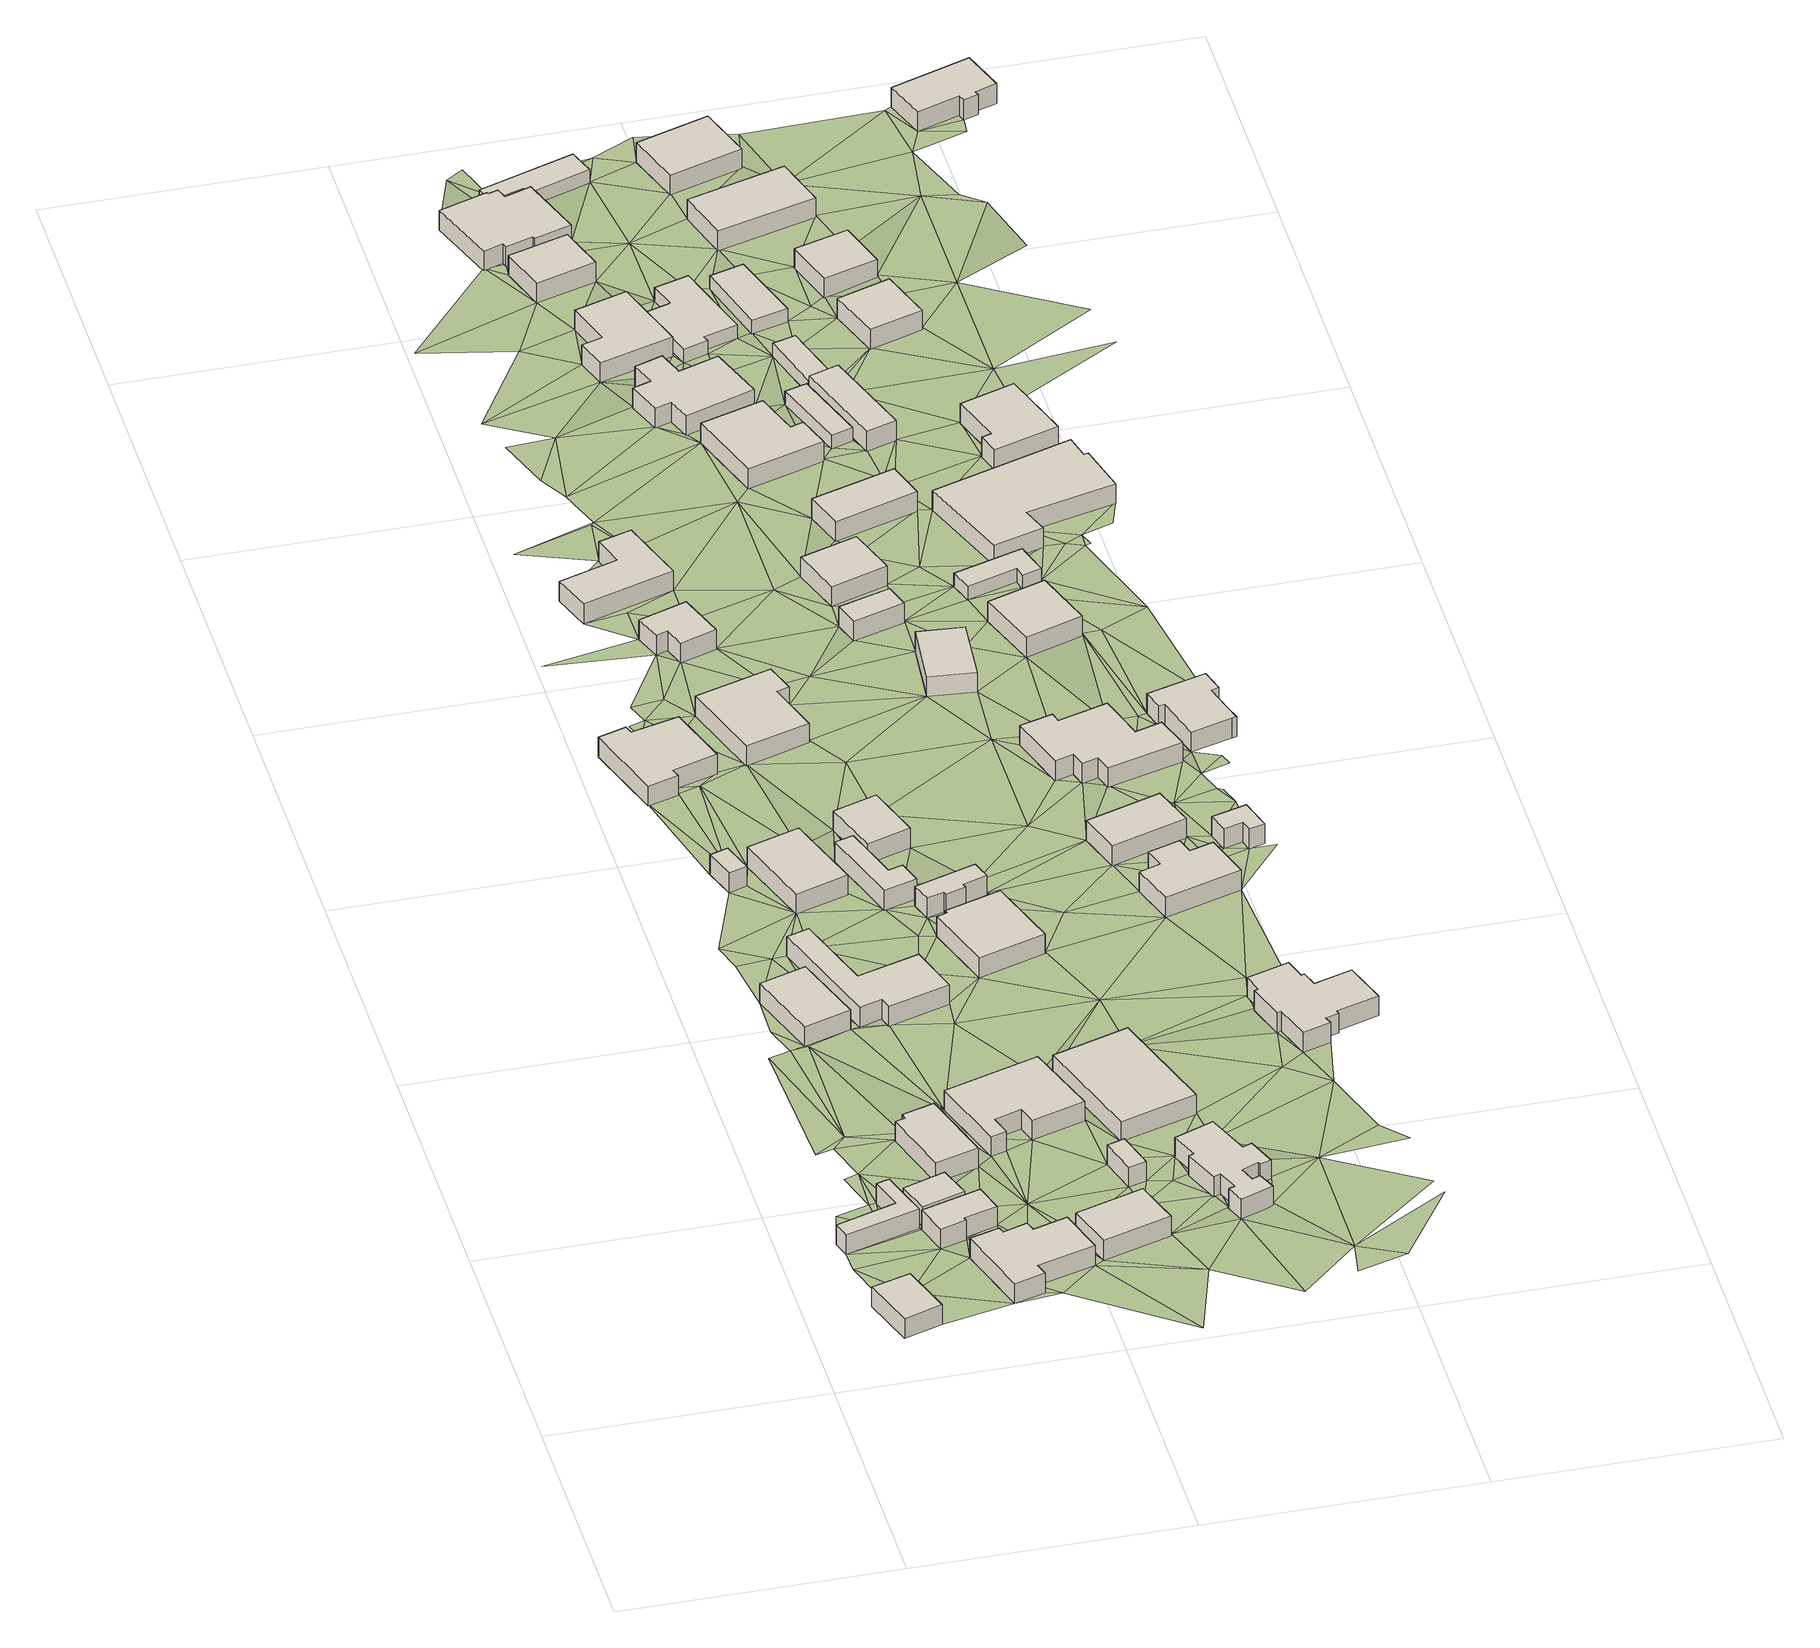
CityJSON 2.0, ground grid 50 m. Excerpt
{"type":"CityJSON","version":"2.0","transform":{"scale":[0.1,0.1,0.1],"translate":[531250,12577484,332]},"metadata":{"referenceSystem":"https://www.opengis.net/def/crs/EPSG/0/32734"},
"CityObjects":{
"building1":{"type":"Building","attributes":{"address":"38 Khorhamer Street Mamre 7347 Cape Town","building":"house","building:levels":"1","building_height":4.1,"plus_code":"4FRWFFJJ+R7R","ground_height":195.71,"roof_height":199.81},"geometry":[{"type":"Solid","lod":"1","boundaries":[[[[0,1,2,3]],[[1,4,5,2]],[[4,6,7,5]],[[6,0,3,7]],[[3,2,5,7]],[[6,4,1,0]]]]}]},
"building2":{"type":"Building","attributes":{"address":"Dias Street Mamre 7347 Cape Town","building":"yes","building:levels":"1","building_height":4.1,"plus_code":"4FRWFFJJ+W7W","ground_height":196,"roof_height":200.1},"geometry":[{"type":"Solid","lod":"1","boundaries":[[[[8,9,10,11]],[[9,12,13,10]],[[12,14,15,13]],[[14,16,17,15]],[[16,18,19,17]],[[18,8,11,19]],[[11,10,13,15,17,19]],[[18,16,14,12,9,8]]]]}]},
"building3":{"type":"Building","attributes":{"address":"Dias Street Mamre 7347 Cape Town","building":"yes","building:levels":"1","building_height":4.1,"plus_code":"4FRWFFJJ+W8R","ground_height":196,"roof_height":200.1},"geometry":[{"type":"Solid","lod":"1","boundaries":[[[[20,21,22,23]],[[21,24,25,22]],[[24,26,27,25]],[[26,20,23,27]],[[23,22,25,27]],[[26,24,21,20]]]]}]},
"building4":{"type":"Building","attributes":{"address":"Khorhamer Street Mamre 7347 Cape Town","building":"yes","building:levels":"1","building_height":4.1,"plus_code":"4FRWFFJJ+W8F","ground_height":196,"roof_height":200.1},"geometry":[{"type":"Solid","lod":"1","boundaries":[[[[28,29,30,31]],[[29,32,33,30]],[[32,34,35,33]],[[34,36,37,35]],[[36,38,39,37]],[[38,28,31,39]],[[31,30,33,35,37,39]],[[38,36,34,32,29,28]]]]}]},
"building5":{"type":"Building","attributes":{"address":"36 Khorhamer Street Mamre 7347 Cape Town","building":"house","building:levels":"1","building_height":4.1,"plus_code":"4FRWFFJJ+V9C","ground_height":196,"roof_height":200.1},"geometry":[{"type":"Solid","lod":"1","boundaries":[[[[40,41,42,43]],[[41,44,45,42]],[[44,46,47,45]],[[46,48,49,47]],[[48,50,51,49]],[[50,52,53,51]],[[52,54,55,53]],[[54,56,57,55]],[[56,58,59,57]],[[58,40,43,59]],[[43,42,45,47,49,51,53,55,57,59]],[[58,56,54,52,50,48,46,44,41,40]]]]}]},
"building6":{"type":"Building","attributes":{"address":"7 Dias Street Mamre 7347 Cape Town","building":"house","building:levels":"1","building_height":4.1,"plus_code":"4FRWFFJJ+X8W","ground_height":196,"roof_height":200.1},"geometry":[{"type":"Solid","lod":"1","boundaries":[[[[60,61,62,63]],[[61,64,65,62]],[[64,66,67,65]],[[66,68,69,67]],[[68,70,71,69]],[[70,60,63,71]],[[63,62,65,67,69,71]],[[70,68,66,64,61,60]]]]}]},
"building7":{"type":"Building","attributes":{"address":"8 Dias Street Mamre 7347 Cape Town","building":"house","building:levels":"1","building_height":4.1,"plus_code":"4FRWFFMJ+47W","ground_height":196.76,"roof_height":200.86},"geometry":[{"type":"Solid","lod":"1","boundaries":[[[[72,73,74,75]],[[73,76,77,74]],[[76,78,79,77]],[[78,72,75,79]],[[75,74,77,79]],[[78,76,73,72]]]]}]},
"building8":{"type":"Building","attributes":{"address":"Henning Huizen Street Mamre 7347 Cape Town","building":"garage","building:levels":"1","building_height":4.1,"plus_code":"4FRWFFMJ+77V","ground_height":196.55,"roof_height":200.65},"geometry":[{"type":"Solid","lod":"1","boundaries":[[[[80,81,82,83]],[[81,84,85,82]],[[84,86,87,85]],[[86,80,83,87]],[[83,82,85,87]],[[86,84,81,80]]]]}]},
"building9":{"type":"Building","attributes":{"address":"6 Dias Street Mamre 7347 Cape Town","building":"house","building:levels":"1","building_height":4.1,"plus_code":"4FRWFFMJ+596","ground_height":196.76,"roof_height":200.86},"geometry":[{"type":"Solid","lod":"1","boundaries":[[[[88,89,90,91]],[[89,92,93,90]],[[92,94,95,93]],[[94,96,97,95]],[[96,98,99,97]],[[98,100,101,99]],[[100,102,103,101]],[[102,88,91,103]],[[91,90,93,95,97,99,101,103]],[[102,100,98,96,94,92,89,88]]]]}]},
"building10":{"type":"Building","attributes":{"address":"23 Henning Huizen Street Mamre 7347 Cape Town","building":"house","building:levels":"1","building_height":4.1,"plus_code":"4FRWFFMJ+C76","ground_height":196,"roof_height":200.1},"geometry":[{"type":"Solid","lod":"1","boundaries":[[[[104,105,106,107]],[[105,108,109,106]],[[108,110,111,109]],[[110,112,113,111]],[[112,114,115,113]],[[114,116,117,115]],[[116,118,119,117]],[[118,104,107,119]],[[107,106,109,111,113,115,117,119]],[[118,116,114,112,110,108,105,104]]]]}]},
"building11":{"type":"Building","attributes":{"address":"34 Khorhamer Street Mamre 7347 Cape Town","building":"house","building:levels":"1","building_height":4.1,"plus_code":"4FRWFFJJ+VCW","ground_height":196.02,"roof_height":200.12},"geometry":[{"type":"Solid","lod":"1","boundaries":[[[[120,121,122,123]],[[121,124,125,122]],[[124,126,127,125]],[[126,120,123,127]],[[123,122,125,127]],[[126,124,121,120]]]]}]},
"building12":{"type":"Building","attributes":{"address":"5 Dias Street Mamre 7347 Cape Town","building":"house","building:levels":"1","building_height":4.1,"plus_code":"4FRWFFMJ+29H","ground_height":196.58,"roof_height":200.68},"geometry":[{"type":"Solid","lod":"1","boundaries":[[[[128,129,130,131]],[[129,132,133,130]],[[132,134,135,133]],[[134,136,137,135]],[[136,138,139,137]],[[138,140,141,139]],[[140,142,143,141]],[[142,128,131,143]],[[131,130,133,135,137,139,141,143]],[[142,140,138,136,134,132,129,128]]]]}]},
"building13":{"type":"Building","attributes":{"address":"20 Henning Huizen Street Mamre 7347 Cape Town","building":"house","building:levels":"1","building_height":4.1,"plus_code":"4FRWFFMJ+78M","ground_height":196.55,"roof_height":200.65},"geometry":[{"type":"Solid","lod":"1","boundaries":[[[[144,145,146,147]],[[145,148,149,146]],[[148,150,151,149]],[[150,144,147,151]],[[147,146,149,151]],[[150,148,145,144]]]]}]},
"building14":{"type":"Building","attributes":{"address":"Khorhamer Street Mamre 7347 Cape Town","building":"yes","building:levels":"1","building_height":4.1,"plus_code":"4FRWFFJJ+WFR","ground_height":196.72,"roof_height":200.82},"geometry":[{"type":"Solid","lod":"1","boundaries":[[[[152,153,154,155]],[[153,156,157,154]],[[156,158,159,157]],[[158,152,155,159]],[[155,154,157,159]],[[158,156,153,152]]]]}]},
"building15":{"type":"Building","attributes":{"address":"Henning Huizen Street Mamre 7347 Cape Town","building":"yes","building:levels":"1","building_height":4.1,"plus_code":"4FRWFFMJ+79C","ground_height":196.82,"roof_height":200.92},"geometry":[{"type":"Solid","lod":"1","boundaries":[[[[160,161,162,163]],[[161,164,165,162]],[[164,166,167,165]],[[166,168,169,167]],[[168,170,171,169]],[[170,160,163,171]],[[163,162,165,167,169,171]],[[170,168,166,164,161,160]]]]}]},
"building16":{"type":"Building","attributes":{"address":"26 Khorhamer Street Mamre 7347 Cape Town","building":"house","building:levels":"1","building_height":4.1,"plus_code":"4FRWFFMJ+C8P","ground_height":196,"roof_height":200.1},"geometry":[{"type":"Solid","lod":"1","boundaries":[[[[172,173,174,175]],[[173,176,177,174]],[[176,178,179,177]],[[178,180,181,179]],[[180,182,183,181]],[[182,172,175,183]],[[175,174,177,179,181,183]],[[182,180,178,176,173,172]]]]}]},
"building17":{"type":"Building","attributes":{"address":"Khorhamer Street Mamre 7347 Cape Town","building":"house","building:levels":"1","building_height":4.1,"plus_code":"4FRWFFMJ+H7X","ground_height":195.87,"roof_height":199.97},"geometry":[{"type":"Solid","lod":"1","boundaries":[[[[184,185,186,187]],[[185,188,189,186]],[[188,190,191,189]],[[190,192,193,191]],[[192,194,195,193]],[[194,184,187,195]],[[187,186,189,191,193,195]],[[194,192,190,188,185,184]]]]}]},
"building18":{"type":"Building","attributes":{"address":"22 Henning Huizen Street Mamre 7347 Cape Town","building":"house","building:levels":"1","building_height":4.1,"plus_code":"4FRWFFMJ+894","ground_height":196.82,"roof_height":200.92},"geometry":[{"type":"Solid","lod":"1","boundaries":[[[[196,197,198,199]],[[197,200,201,198]],[[200,202,203,201]],[[202,196,199,203]],[[199,198,201,203]],[[202,200,197,196]]]]}]},
"building19":{"type":"Building","attributes":{"address":"30 Khorhamer Street Mamre 7347 Cape Town","building":"house","building:levels":"1","building_height":4.1,"plus_code":"4FRWFFMJ+2FG","ground_height":196.72,"roof_height":200.82},"geometry":[{"type":"Solid","lod":"1","boundaries":[[[[204,205,206,207]],[[205,208,209,206]],[[208,210,211,209]],[[210,204,207,211]],[[207,206,209,211]],[[210,208,205,204]]]]}]},
"building20":{"type":"Building","attributes":{"address":"24 Khorhamer Street Mamre 7347 Cape Town","building":"house","building:levels":"1","building_height":4.1,"plus_code":"4FRWFFMJ+G8J","ground_height":195.87,"roof_height":199.97},"geometry":[{"type":"Solid","lod":"1","boundaries":[[[[212,213,214,215]],[[213,216,217,214]],[[216,218,219,217]],[[218,220,221,219]],[[220,222,223,221]],[[222,212,215,223]],[[215,214,217,219,221,223]],[[222,220,218,216,213,212]]]]}]},
"building21":{"type":"Building","attributes":{"address":"28 Khorhamer Street Mamre 7347 Cape Town","building":"house","building:levels":"1","building_height":4.1,"plus_code":"4FRWFFMJ+5CP","ground_height":196.98,"roof_height":201.08},"geometry":[{"type":"Solid","lod":"1","boundaries":[[[[224,225,226,227]],[[225,228,229,226]],[[228,230,231,229]],[[230,232,233,231]],[[232,234,235,233]],[[234,224,227,235]],[[227,226,229,231,233,235]],[[234,232,230,228,225,224]]]]}]},
"building22":{"type":"Building","attributes":{"address":"28 Khorhamer Street Mamre 7347 Cape Town","building":"yes","building:levels":"1","building_height":4.1,"plus_code":"4FRWFFMJ+6CJ","ground_height":197.01,"roof_height":201.11},"geometry":[{"type":"Solid","lod":"1","boundaries":[[[[236,237,238,239]],[[237,240,241,238]],[[240,242,243,241]],[[242,244,245,243]],[[244,246,247,245]],[[246,248,249,247]],[[248,250,251,249]],[[250,236,239,251]],[[239,238,241,243,245,247,249,251]],[[250,248,246,244,242,240,237,236]]]]}]},
"building23":{"type":"Building","attributes":{"address":"32 Khorhamer Street Mamre 7347 Cape Town","building":"house","building:levels":"1","building_height":4.1,"plus_code":"4FRWFFJJ+WGF","ground_height":196.43,"roof_height":200.53},"geometry":[{"type":"Solid","lod":"1","boundaries":[[[[252,253,254,255]],[[253,256,257,254]],[[256,258,259,257]],[[258,260,261,259]],[[260,262,263,261]],[[262,264,265,263]],[[264,266,267,265]],[[266,268,269,267]],[[268,270,271,269]],[[270,272,273,271]],[[272,274,275,273]],[[274,276,277,275]],[[276,278,279,277]],[[278,280,281,279]],[[280,282,283,281]],[[282,284,285,283]],[[284,286,287,285]],[[286,252,255,287]],[[255,254,257,259,261,263,265,267,269,271,273,275,277,279,281,283,285,287]],[[286,284,282,280,278,276,274,272,270,268,266,264,262,260,258,256,253,252]]]]}]},
"building24":{"type":"Building","attributes":{"building":"retail","building:levels":"1","building_height":4.1,"plus_code":"4FRWFFMJ+GC9","ground_height":196.1,"roof_height":200.2},"geometry":[{"type":"Solid","lod":"1","boundaries":[[[[288,289,290,291]],[[289,292,293,290]],[[292,294,295,293]],[[294,288,291,295]],[[291,290,293,295]],[[294,292,289,288]]]]}]},
"building25":{"type":"Building","attributes":{"address":"21 Khorhamer Street Mamre 7347 Cape Town","building":"house","building:levels":"1","building_height":4.1,"plus_code":"4FRWFFMJ+HC9","ground_height":196.1,"roof_height":200.2},"geometry":[{"type":"Solid","lod":"1","boundaries":[[[[296,297,298,299]],[[297,300,301,298]],[[300,302,303,301]],[[302,296,299,303]],[[299,298,301,303]],[[302,300,297,296]]]]}]},
"building26":{"type":"Building","attributes":{"address":"9 Khorhamer Street Mamre 7347 Cape Town","building":"house","building:levels":"1","building_height":4.1,"plus_code":"4FRWFFMJ+X83","ground_height":194.67,"roof_height":198.77},"geometry":[{"type":"Solid","lod":"1","boundaries":[[[[304,305,306,307]],[[305,308,309,306]],[[308,310,311,309]],[[310,312,313,311]],[[312,314,315,313]],[[314,316,317,315]],[[316,318,319,317]],[[318,320,321,319]],[[320,322,323,321]],[[322,324,325,323]],[[324,326,327,325]],[[326,304,307,327]],[[307,306,309,311,313,315,317,319,321,323,325,327]],[[326,324,322,320,318,316,314,312,310,308,305,304]]]]}]},
"building27":{"type":"Building","attributes":{"address":"11 Khorhamer Street Mamre 7347 Cape Town","building":"house","building:levels":"1","building_height":4.1,"plus_code":"4FRWFFMJ+W85","ground_height":195.12,"roof_height":199.22},"geometry":[{"type":"Solid","lod":"1","boundaries":[[[[328,329,330,331]],[[329,332,333,330]],[[332,334,335,333]],[[334,328,331,335]],[[331,330,333,335]],[[334,332,329,328]]]]}]},
"building28":{"type":"Building","attributes":{"address":"23 Khorhamer Street Mamre 7347 Cape Town","building":"house","building:levels":"1","building_height":4.1,"plus_code":"4FRWFFMJ+FF4","ground_height":196.57,"roof_height":200.67},"geometry":[{"type":"Solid","lod":"1","boundaries":[[[[336,337,338,339]],[[337,340,341,338]],[[340,342,343,341]],[[342,336,339,343]],[[339,338,341,343]],[[342,340,337,336]]]]}]},
"building29":{"type":"Building","attributes":{"address":"13 Khorhamer Street Mamre 7347 Cape Town","building":"house","building:levels":"1","building_height":4.1,"plus_code":"4FRWFFMJ+R9M","ground_height":195.51,"roof_height":199.61},"geometry":[{"type":"Solid","lod":"1","boundaries":[[[[344,345,346,347]],[[345,348,349,346]],[[348,350,351,349]],[[350,352,353,351]],[[352,354,355,353]],[[354,344,347,355]],[[347,346,349,351,353,355]],[[354,352,350,348,345,344]]]]}]},
"building30":{"type":"Building","attributes":{"address":"15 Khorhamer Street Mamre 7347 Cape Town","building":"house","building:levels":"1","building_height":4.1,"plus_code":"4FRWFFMJ+Q95","ground_height":195.76,"roof_height":199.86},"geometry":[{"type":"Solid","lod":"1","boundaries":[[[[356,357,358,359]],[[357,360,361,358]],[[360,362,363,361]],[[362,364,365,363]],[[364,366,367,365]],[[366,368,369,367]],[[368,370,371,369]],[[370,372,373,371]],[[372,374,375,373]],[[374,356,359,375]],[[359,358,361,363,365,367,369,371,373,375]],[[374,372,370,368,366,364,362,360,357,356]]]]}]},
"building31":{"type":"Building","attributes":{"address":"25 Khorhamer Street Mamre 7347 Cape Town","building":"house","building:levels":"1","building_height":4.1,"plus_code":"4FRWFFMJ+7H7","ground_height":197.24,"roof_height":201.34},"geometry":[{"type":"Solid","lod":"1","boundaries":[[[[376,377,378,379]],[[377,380,381,378]],[[380,382,383,381]],[[382,376,379,383]],[[379,378,381,383]],[[382,380,377,376]]]]}]},
"building32":{"type":"Building","attributes":{"address":"27 Khorhamer Street Mamre 7347 Cape Town","building":"house","building:levels":"1","building_height":4.1,"plus_code":"4FRWFFMJ+6H4","ground_height":197.66,"roof_height":201.76},"geometry":[{"type":"Solid","lod":"1","boundaries":[[[[384,385,386,387]],[[385,388,389,386]],[[388,390,391,389]],[[390,392,393,391]],[[392,394,395,393]],[[394,396,397,395]],[[396,398,399,397]],[[398,384,387,399]],[[387,386,389,391,393,395,397,399]],[[398,396,394,392,390,388,385,384]]]]}]},
"building33":{"type":"Building","attributes":{"address":"29 Khorhamer Street Mamre 7347 Cape Town","building":"house","building:levels":"1","building_height":4.1,"plus_code":"4FRWFFMJ+3J8","ground_height":197.26,"roof_height":201.36},"geometry":[{"type":"Solid","lod":"1","boundaries":[[[[400,401,402,403]],[[401,404,405,402]],[[404,406,407,405]],[[406,408,409,407]],[[408,410,411,409]],[[410,412,413,411]],[[412,414,415,413]],[[414,416,417,415]],[[416,418,419,417]],[[418,420,421,419]],[[420,422,423,421]],[[422,424,425,423]],[[424,426,427,425]],[[426,428,429,427]],[[428,430,431,429]],[[430,400,403,431]],[[403,402,405,407,409,411,413,415,417,419,421,423,425,427,429,431]],[[430,428,426,424,422,420,418,416,414,412,410,408,406,404,401,400]]]]}]},
"building34":{"type":"Building","attributes":{"address":"17 Khorhamer Street Mamre 7347 Cape Town","building":"house","building:levels":"1","building_height":4.1,"plus_code":"4FRWFFMJ+MCW","ground_height":195.97,"roof_height":200.07},"geometry":[{"type":"Solid","lod":"1","boundaries":[[[[432,433,434,435]],[[433,436,437,434]],[[436,438,439,437]],[[438,440,441,439]],[[440,442,443,441]],[[442,432,435,443]],[[435,434,437,439,441,443]],[[442,440,438,436,433,432]]]]}]},
"building35":{"type":"Building","attributes":{"address":"24 Khorhamer Street Mamre 7347 Cape Town","building":"house","building:levels":"1","building_height":4.1,"plus_code":"4FRWFFMJ+9H2","ground_height":197.01,"roof_height":201.11},"geometry":[{"type":"Solid","lod":"1","boundaries":[[[[444,445,446,447]],[[445,448,449,446]],[[448,450,451,449]],[[450,452,453,451]],[[452,454,455,453]],[[454,456,457,455]],[[456,458,459,457]],[[458,460,461,459]],[[460,462,463,461]],[[462,464,465,463]],[[464,466,467,465]],[[466,444,447,467]],[[447,446,449,451,453,455,457,459,461,463,465,467]],[[466,464,462,460,458,456,454,452,450,448,445,444]]]]}]},
"building36":{"type":"Building","attributes":{"address":"Khorhamer Street Mamre 7347 Cape Town","building":"cabin","building:levels":"1","building_height":2.8,"plus_code":"4FRWFFPJ+294","ground_height":194.67,"roof_height":197.47},"geometry":[{"type":"Solid","lod":"1","boundaries":[[[[468,469,470,471]],[[469,472,473,470]],[[472,474,475,473]],[[474,476,477,475]],[[476,478,479,477]],[[478,480,481,479]],[[480,482,483,481]],[[482,468,471,483]],[[471,470,473,475,477,479,481,483]],[[482,480,478,476,474,472,469,468]]]]}]},
"building37":{"type":"Building","attributes":{"address":"19 Khorhamer Street Mamre 7347 Cape Town","building":"house","building:levels":"1","building_height":4.1,"plus_code":"4FRWFFMJ+JFG","ground_height":196.08,"roof_height":200.18},"geometry":[{"type":"Solid","lod":"1","boundaries":[[[[484,485,486,487]],[[485,488,489,486]],[[488,490,491,489]],[[490,484,487,491]],[[487,486,489,491]],[[490,488,485,484]]]]}]},
"building38":{"type":"Building","attributes":{"building":"cabin","building:levels":"1","building_height":2.8,"plus_code":"4FRWFFMJ+RCF","ground_height":195.76,"roof_height":198.56},"geometry":[{"type":"Solid","lod":"1","boundaries":[[[[492,493,494,495]],[[493,496,497,494]],[[496,498,499,497]],[[498,500,501,499]],[[500,502,503,501]],[[502,504,505,503]],[[504,506,507,505]],[[506,492,495,507]],[[495,494,497,499,501,503,505,507]],[[506,504,502,500,498,496,493,492]]]]}]},
"building39":{"type":"Building","attributes":{"building":"cabin","building:levels":"1","building_height":2.8,"plus_code":"4FRWFFMJ+PF8","ground_height":196.19,"roof_height":198.99},"geometry":[{"type":"Solid","lod":"1","boundaries":[[[[508,509,510,511]],[[509,512,513,510]],[[512,514,515,513]],[[514,508,511,515]],[[511,510,513,515]],[[514,512,509,508]]]]}]},
"building40":{"type":"Building","attributes":{"address":"Mamre 7347 Cape Town","building":"yes","building:levels":"1","building_height":4.1,"plus_code":"4FRWFFMJ+6JW","ground_height":197.5,"roof_height":201.6},"geometry":[{"type":"Solid","lod":"1","boundaries":[[[[516,517,518,519]],[[517,520,521,518]],[[520,522,523,521]],[[522,524,525,523]],[[524,526,527,525]],[[526,516,519,527]],[[519,518,521,523,525,527]],[[526,524,522,520,517,516]]]]}]},
"building41":{"type":"Building","attributes":{"address":"29 Henning Huizen Street Mamre 7347 Cape Town","building":"house","building:levels":"1","building_height":4.1,"plus_code":"4FRWFFMJ+FHJ","ground_height":196.57,"roof_height":200.67},"geometry":[{"type":"Solid","lod":"1","boundaries":[[[[528,529,530,531]],[[529,532,533,530]],[[532,534,535,533]],[[534,528,531,535]],[[531,530,533,535]],[[534,532,529,528]]]]}]},
"building42":{"type":"Building","attributes":{"address":"Mamre 7347 Cape Town","building":"cabin","building:levels":"1","building_height":2.8,"plus_code":"4FRWFFMJ+GGQ","ground_height":196.39,"roof_height":199.19},"geometry":[{"type":"Solid","lod":"1","boundaries":[[[[536,537,538,539]],[[537,540,541,538]],[[540,542,543,541]],[[542,544,545,543]],[[544,546,547,545]],[[546,536,539,547]],[[539,538,541,543,545,547]],[[546,544,542,540,537,536]]]]}]},
"building43":{"type":"Building","attributes":{"building":"cabin","building:levels":"1","building_height":2.8,"plus_code":"4FRWFFMJ+QFG","ground_height":195.96,"roof_height":198.76},"geometry":[{"type":"Solid","lod":"1","boundaries":[[[[548,549,550,551]],[[549,552,553,550]],[[552,554,555,553]],[[554,548,551,555]],[[551,550,553,555]],[[554,552,549,548]]]]}]},
"building44":{"type":"Building","attributes":{"address":"Groenkloof Street Mamre 7347 Cape Town","building":"house","building:levels":"1","building_height":4.1,"plus_code":"4FRWFFMJ+PG6","ground_height":196.19,"roof_height":200.29},"geometry":[{"type":"Solid","lod":"1","boundaries":[[[[556,557,558,559]],[[557,560,561,558]],[[560,562,563,561]],[[562,556,559,563]],[[559,558,561,563]],[[562,560,557,556]]]]}]},
"building45":{"type":"Building","attributes":{"building":"cabin","building:levels":"1","building_height":2.8,"plus_code":"4FRWFFMJ+RFV","ground_height":195.76,"roof_height":198.56},"geometry":[{"type":"Solid","lod":"1","boundaries":[[[[564,565,566,567]],[[565,568,569,566]],[[568,570,571,569]],[[570,564,567,571]],[[567,566,569,571]],[[570,568,565,564]]]]}]},
"building46":{"type":"Building","attributes":{"address":"26 Henning Huizen Street Mamre 7347 Cape Town","building":"house","building:levels":"1","building_height":4.1,"plus_code":"4FRWFFMJ+9J9","ground_height":197.3,"roof_height":201.4},"geometry":[{"type":"Solid","lod":"1","boundaries":[[[[572,573,574,575]],[[573,576,577,574]],[[576,578,579,577]],[[578,580,581,579]],[[580,582,583,581]],[[582,584,585,583]],[[584,586,587,585]],[[586,588,589,587]],[[588,590,591,589]],[[590,572,575,591]],[[575,574,577,579,581,583,585,587,589,591]],[[590,588,586,584,582,580,578,576,573,572]]]]}]},
"building47":{"type":"Building","attributes":{"address":"20 Groenkloof Street Mamre 7347 Cape Town","building":"house","building:levels":"1","building_height":4.1,"plus_code":"4FRWFFMJ+JH5","ground_height":196.38,"roof_height":200.48},"geometry":[{"type":"Solid","lod":"1","boundaries":[[[[592,593,594,595]],[[593,596,597,594]],[[596,598,599,597]],[[598,600,601,599]],[[600,602,603,601]],[[602,604,605,603]],[[604,606,607,605]],[[606,592,595,607]],[[595,594,597,599,601,603,605,607]],[[606,604,602,600,598,596,593,592]]]]}]},
"building48":{"type":"Building","attributes":{"address":"8 Groenkloof Street Mamre 7347 Cape Town","building":"house","building:levels":"1","building_height":4.1,"plus_code":"4FRWFFMJ+XFV","ground_height":194.79,"roof_height":198.89},"geometry":[{"type":"Solid","lod":"1","boundaries":[[[[608,609,610,611]],[[609,612,613,610]],[[612,614,615,613]],[[614,608,611,615]],[[611,610,613,615]],[[614,612,609,608]]]]}]},
"building49":{"type":"Building","attributes":{"address":"10 Groenkloof Street Mamre 7347 Cape Town","building":"house","building:levels":"1","building_height":4.1,"plus_code":"4FRWFFMJ+WFQ","ground_height":195.24,"roof_height":199.34},"geometry":[{"type":"Solid","lod":"1","boundaries":[[[[616,617,618,619]],[[617,620,621,618]],[[620,622,623,621]],[[622,616,619,623]],[[619,618,621,623]],[[622,620,617,616]]]]}]},
"building50":{"type":"Building","attributes":{"address":"14 Groenkloof Street Mamre 7347 Cape Town","building":"house","building:levels":"1","building_height":4.1,"plus_code":"4FRWFFMJ+RH2","ground_height":195.96,"roof_height":200.06},"geometry":[{"type":"Solid","lod":"1","boundaries":[[[[624,625,626,627]],[[625,628,629,626]],[[628,630,631,629]],[[630,624,627,631]],[[627,626,629,631]],[[630,628,625,624]]]]}]},
"building51":{"type":"Building","attributes":{"address":"12 Groenkloof Street Mamre 7347 Cape Town","building":"house","building:levels":"1","building_height":4.1,"plus_code":"4FRWFFMJ+VG8","ground_height":195.59,"roof_height":199.69},"geometry":[{"type":"Solid","lod":"1","boundaries":[[[[632,633,634,635]],[[633,636,637,634]],[[636,638,639,637]],[[638,632,635,639]],[[635,634,637,639]],[[638,636,633,632]]]]}]},
"building52":{"type":"Building","attributes":{"address":"18 Groenkloof Street Mamre 7347 Cape Town","building":"house","building:levels":"1","building_height":4.1,"plus_code":"4FRWFFMJ+MJC","ground_height":196.61,"roof_height":200.71},"geometry":[{"type":"Solid","lod":"1","boundaries":[[[[640,641,642,643]],[[641,644,645,642]],[[644,646,647,645]],[[646,648,649,647]],[[648,650,651,649]],[[650,640,643,651]],[[643,642,645,647,649,651]],[[650,648,646,644,641,640]]]]}]},
"building53":{"type":"Building","attributes":{"address":"7 Groenkloof Street Mamre 7347 Cape Town","building":"house","building:levels":"1","building_height":4.1,"plus_code":"4FRWFFPJ+2M3","ground_height":195.71,"roof_height":199.81},"geometry":[{"type":"Solid","lod":"1","boundaries":[[[[652,653,654,655]],[[653,656,657,654]],[[656,658,659,657]],[[658,660,661,659]],[[660,662,663,661]],[[662,664,665,663]],[[664,666,667,665]],[[666,652,655,667]],[[655,654,657,659,661,663,665,667]],[[666,664,662,660,658,656,653,652]]]]}]},
"terrain1":{"type":"TINRelief","geometry":[{"type":"CompositeSurface","lod":"1","boundaries":[[[0,6,668]],[[668,6,669]],[[670,671,14]],[[669,32,16]],[[32,669,6]],[[670,14,12]],[[670,672,671]],[[52,6,4]],[[29,18,16]],[[16,32,29]],[[672,670,9]],[[9,670,12]],[[673,672,674]],[[674,672,9]],[[6,50,32]],[[52,50,6]],[[674,9,8]],[[675,676,677]],[[675,678,676]],[[8,18,20]],[[29,21,18]],[[21,20,18]],[[679,677,674]],[[68,674,8]],[[680,32,50]],[[68,8,20]],[[675,677,679]],[[21,29,681]],[[682,678,675]],[[674,68,679]],[[50,683,680]],[[684,682,675]],[[68,20,685]],[[681,29,686]],[[682,687,688]],[[689,690,680]],[[679,691,675]],[[684,675,691]],[[687,76,688]],[[52,692,54]],[[684,687,682]],[[680,683,689]],[[692,56,54]],[[685,681,686]],[[679,693,691]],[[694,683,695]],[[689,683,694]],[[696,68,685]],[[697,76,698]],[[684,699,687]],[[697,698,700]],[[685,686,696]],[[684,691,129]],[[692,58,56]],[[686,689,701]],[[76,73,698]],[[689,694,701]],[[702,694,703]],[[684,129,699]],[[696,686,701]],[[704,129,691]],[[694,702,701]],[[73,89,698]],[[698,705,700]],[[696,132,704]],[[699,706,73]],[[701,132,696]],[[706,89,73]],[[700,705,84]],[[129,704,132]],[[692,707,58]],[[701,702,708]],[[706,699,709]],[[129,709,699]],[[701,134,132]],[[89,705,698]],[[702,58,124]],[[708,702,124]],[[81,80,710]],[[711,706,709]],[[705,89,88]],[[705,86,84]],[[134,701,140]],[[86,712,80]],[[80,713,710]],[[80,712,145]],[[145,712,86]],[[140,136,134]],[[705,145,86]],[[708,156,701]],[[709,129,714]],[[124,58,715]],[[140,138,136]],[[145,716,80]],[[713,80,716]],[[715,58,707]],[[717,88,718]],[[153,140,701]],[[719,713,716]],[[720,705,88]],[[153,701,156]],[[721,722,116]],[[129,128,714]],[[723,724,721]],[[708,725,156]],[[715,726,124]],[[709,714,727]],[[716,728,719]],[[716,145,144]],[[116,723,721]],[[717,729,88]],[[730,140,153]],[[705,720,731]],[[723,732,733]],[[720,88,729]],[[728,716,734]],[[734,716,144]],[[116,180,723]],[[156,725,158]],[[723,180,732]],[[728,734,116]],[[727,714,234]],[[161,144,731]],[[218,216,735]],[[218,733,732]],[[717,727,234]],[[208,730,153]],[[208,153,152]],[[731,720,161]],[[180,116,734]],[[725,736,158]],[[725,726,737]],[[738,128,730]],[[268,726,715]],[[197,144,161]],[[729,717,232]],[[208,738,730]],[[734,144,197]],[[717,234,232]],[[725,737,736]],[[158,739,152]],[[720,729,240]],[[180,740,732]],[[197,161,160]],[[741,194,216]],[[739,208,152]],[[732,740,218]],[[729,232,240]],[[739,158,736]],[[720,240,237]],[[726,742,737]],[[743,714,128]],[[268,715,744]],[[160,170,200]],[[720,237,745]],[[742,726,268]],[[200,197,160]],[[168,200,170]],[[240,232,228]],[[230,228,232]],[[234,714,743]],[[746,192,190]],[[747,736,737]],[[747,739,736]],[[220,218,740]],[[743,128,738]],[[228,244,240]],[[741,184,194]],[[746,748,749]],[[750,734,197]],[[751,739,747]],[[242,240,244]],[[216,213,741]],[[740,180,752]],[[737,742,753]],[[202,200,168]],[[754,208,739]],[[753,742,755]],[[748,756,749]],[[244,228,246]],[[237,757,745]],[[168,745,757]],[[734,750,758]],[[197,196,750]],[[246,228,759]],[[743,738,760]],[[761,268,744]],[[741,213,184]],[[757,202,168]],[[762,740,752]],[[748,746,763]],[[764,754,739]],[[765,766,767]],[[743,768,234]],[[248,246,769]],[[767,766,770]],[[756,748,763]],[[761,771,268]],[[772,773,758]],[[770,774,767]],[[775,776,777]],[[759,769,246]],[[766,771,778]],[[779,776,775]],[[770,766,778]],[[764,780,781]],[[782,762,752]],[[752,772,782]],[[213,762,783]],[[784,196,202]],[[769,759,785]],[[768,785,759]],[[184,213,783]],[[778,771,786]],[[764,781,786]],[[202,757,784]],[[786,771,761]],[[781,778,786]],[[787,788,761]],[[754,764,789]],[[758,750,336]],[[336,772,758]],[[756,763,790]],[[760,754,789]],[[791,776,350]],[[196,792,750]],[[432,779,756]],[[763,184,790]],[[793,776,779]],[[762,782,288]],[[757,769,380]],[[794,743,760]],[[398,768,743]],[[348,795,791]],[[336,782,772]],[[328,796,795]],[[762,288,783]],[[769,785,797]],[[398,785,768]],[[350,348,791]],[[764,786,798]],[[184,783,790]],[[799,796,328]],[[792,196,784]],[[761,788,800]],[[380,784,757]],[[801,786,761]],[[760,789,416]],[[764,798,789]],[[432,793,779]],[[350,776,802]],[[782,803,288]],[[432,756,790]],[[336,750,792]],[[802,776,793]],[[760,416,804]],[[804,794,760]],[[380,769,797]],[[782,342,803]],[[743,805,398]],[[794,805,743]],[[783,288,297]],[[782,336,342]],[[795,348,344]],[[296,783,297]],[[785,396,797]],[[296,790,783]],[[785,398,396]],[[795,344,328]],[[798,786,806]],[[334,799,328]],[[802,807,350]],[[799,334,808]],[[786,809,806]],[[799,808,810]],[[348,811,344]],[[420,416,789]],[[297,288,812]],[[802,813,807]],[[792,784,814]],[[789,798,420]],[[793,815,816]],[[432,815,793]],[[817,784,380]],[[804,818,794]],[[416,420,418]],[[790,819,432]],[[490,790,296]],[[350,807,360]],[[334,820,808]],[[821,468,822]],[[823,803,342]],[[797,396,392]],[[326,468,821]],[[337,336,792]],[[814,784,817]],[[819,790,490]],[[824,328,344]],[[392,396,394]],[[814,454,792]],[[420,798,422]],[[820,825,808]],[[826,297,812]],[[827,490,296]],[[296,828,827]],[[360,829,350]],[[805,794,830]],[[334,831,820]],[[469,326,324]],[[469,468,326]],[[392,390,797]],[[452,792,454]],[[822,468,832]],[[322,469,324]],[[337,792,452]],[[432,833,815]],[[832,834,822]],[[469,322,472]],[[380,835,817]],[[398,805,384]],[[823,342,340]],[[817,836,814]],[[474,322,320]],[[824,344,837]],[[322,474,472]],[[492,360,838]],[[474,320,478]],[[835,380,839]],[[840,797,390]],[[819,490,841]],[[492,829,360]],[[831,842,820]],[[384,805,830]],[[843,830,844]],[[540,812,823]],[[817,835,845]],[[474,478,476]],[[320,318,478]],[[833,432,442]],[[492,838,846]],[[837,829,506]],[[540,826,812]],[[828,826,847]],[[829,492,506]],[[340,529,823]],[[532,337,452]],[[337,532,340]],[[848,832,468]],[[837,502,824]],[[390,388,385]],[[502,837,506]],[[828,849,827]],[[390,385,840]],[[493,492,846]],[[824,850,831]],[[529,542,823]],[[851,452,450]],[[823,542,540]],[[540,847,826]],[[506,504,502]],[[842,831,850]],[[835,839,852]],[[440,853,442]],[[850,824,502]],[[340,532,529]],[[841,490,854]],[[847,849,828]],[[478,318,855]],[[839,840,852]],[[442,509,833]],[[855,318,842]],[[532,452,851]],[[840,385,856]],[[442,853,509]],[[852,840,517]],[[840,856,517]],[[385,384,857]],[[858,854,490]],[[846,833,548]],[[496,493,498]],[[859,853,841]],[[852,860,835]],[[493,846,548]],[[848,861,832]],[[857,856,385]],[[859,509,853]],[[842,850,855]],[[850,502,500]],[[548,833,509]],[[847,540,596]],[[841,862,859]],[[542,529,863]],[[498,493,548]],[[856,857,864]],[[517,865,852]],[[857,384,866]],[[841,854,862]],[[847,593,849]],[[851,867,868]],[[532,851,869]],[[508,870,509]],[[593,847,596]],[[871,859,862]],[[870,548,509]],[[860,852,872]],[[498,564,500]],[[872,852,873]],[[516,865,517]],[[865,873,852]],[[508,871,556]],[[548,874,498]],[[868,867,586]],[[858,849,593]],[[508,556,870]],[[875,586,867]],[[876,542,863]],[[498,874,564]],[[862,556,871]],[[863,529,877]],[[851,868,869]],[[861,848,878]],[[850,500,879]],[[855,878,848]],[[596,540,880]],[[881,854,858]],[[882,870,556]],[[862,854,881]],[[883,855,850]],[[875,860,590]],[[874,548,554]],[[868,586,584]],[[590,860,872]],[[879,500,564]],[[875,588,586]],[[865,884,873]],[[588,875,590]],[[868,584,869]],[[882,556,562]],[[855,609,878]],[[850,879,617]],[[872,885,590]],[[886,874,554]],[[850,617,883]],[[877,887,863]],[[584,888,869]],[[593,889,858]],[[879,564,890]],[[891,885,872]],[[892,562,881]],[[888,877,869]],[[609,855,883]],[[889,881,858]],[[893,596,880]],[[878,609,894]],[[888,584,582]],[[882,895,554]],[[880,887,893]],[[882,562,895]],[[562,892,895]],[[886,554,625]],[[896,890,886]],[[892,881,897]],[[887,877,898]],[[898,877,888]],[[899,879,890]],[[593,900,889]],[[901,893,887]],[[554,895,625]],[[886,625,896]],[[896,899,890]],[[901,902,893]],[[897,881,889]],[[582,898,888]],[[901,887,903]],[[883,617,904]],[[903,887,898]],[[609,905,894]],[[906,896,625]],[[593,907,900]],[[896,906,899]],[[901,908,902]],[[897,889,909]],[[910,879,899]],[[911,895,892]],[[901,903,908]],[[911,892,897]],[[908,903,912]],[[625,913,906]],[[904,617,914]],[[915,902,908]],[[913,916,906]],[[910,899,632]],[[895,911,917]],[[918,900,907]],[[908,919,915]],[[920,905,904]],[[911,897,641]],[[914,920,904]],[[921,907,922]],[[917,923,913]],[[916,913,923]],[[911,923,917]],[[632,916,924]],[[910,632,924]],[[914,910,924]],[[920,914,925]],[[916,923,924]],[[641,926,911]],[[923,911,927]],[[914,924,928]],[[925,914,928]],[[924,923,929]],[[930,929,923]],[[924,931,928]],[[929,931,924]],[[653,925,928]],[[653,652,925]],[[928,932,653]],[[653,932,658]],[[653,658,656]]]}]}
},
"vertices":[
[114,204,20],[146,105,20],[146,105,61],[114,204,61],[216,128,20],[216,128,61],[185,225,20],[185,225,61],
[213,483,23],[189,476,23],[189,476,64],[213,483,64],[208,416,23],[208,416,64],[97,381,23],[97,381,64],[107,350,23],[107,350,64],[242,391,23],[242,391,64],
[230,454,23],[249,395,23],[249,395,64],[230,454,64],[327,420,23],[327,420,64],[307,480,23],[307,480,64],
[353,420,23],[245,387,23],[245,387,64],[353,420,64],[263,327,23],[263,327,64],[310,342,23],[310,342,64],[308,348,23],[308,348,64],[369,367,23],[369,367,64],
[475,310,23],[412,291,23],[412,291,64],[475,310,64],[406,310,23],[406,310,64],[362,296,23],[362,296,64],[358,308,23],[358,308,64],[304,292,23],[304,292,64],[346,151,23],[346,151,64],[402,168,23],[402,168,64],[395,191,23],[395,191,64],[501,222,23],[501,222,64],
[336,669,23],[277,652,23],[277,652,64],[336,669,64],[280,641,23],[280,641,64],[261,636,23],[261,636,64],[299,508,23],[299,508,64],[377,531,23],[377,531,64],
[261,944,30],[217,1079,30],[217,1079,71],[261,944,71],[132,1052,30],[132,1052,71],[176,917,30],[176,917,71],
[171,1431,28],[138,1420,28],[138,1420,69],[171,1431,69],[157,1363,28],[157,1363,69],[190,1374,28],[190,1374,69],
[248,1180,30],[207,1167,30],[207,1167,71],[248,1180,71],[277,947,30],[277,947,71],[318,960,30],[318,960,71],[325,938,30],[325,938,71],[437,972,30],[437,972,71],[408,1067,30],[408,1067,71],[295,1033,30],[295,1033,71],
[89,1803,23],[38,1787,23],[38,1787,64],[89,1803,64],[86,1635,23],[86,1635,64],[141,1652,23],[141,1652,64],[136,1668,23],[136,1668,64],[218,1694,23],[218,1694,64],[181,1810,23],[181,1810,64],[94,1788,23],[94,1788,64],
[616,357,23],[491,318,23],[491,318,64],[616,357,64],[518,232,23],[518,232,64],[643,271,23],[643,271,64],
[532,746,29],[359,692,29],[359,692,70],[532,746,70],[404,548,29],[404,548,70],[432,557,29],[432,557,70],[421,594,29],[421,594,70],[470,610,29],[470,610,70],[481,576,29],[481,576,70],[578,606,29],[578,606,70],
[299,1457,28],[203,1426,28],[203,1426,69],[299,1457,69],[251,1279,28],[251,1279,69],[347,1310,28],[347,1310,69],
[617,489,30],[585,479,30],[585,479,71],[617,489,71],[605,410,30],[605,410,71],[637,419,30],[637,419,71],
[381,1411,31],[347,1401,31],[347,1401,72],[381,1411,72],[394,1250,31],[394,1250,72],[454,1268,31],[454,1268,72],[441,1312,31],[441,1312,72],[414,1304,31],[414,1304,72],
[387,1740,23],[356,1839,23],[356,1839,64],[387,1740,64],[379,1846,23],[379,1846,64],[361,1902,23],[361,1902,64],[221,1859,23],[221,1859,64],[270,1704,23],[270,1704,64],
[270,2207,21],[229,2334,21],[229,2334,62],[270,2207,62],[169,2315,21],[169,2315,62],[187,2259,21],[187,2259,62],[79,2224,21],[79,2224,62],[103,2153,21],[103,2153,62],
[445,1511,31],[365,1485,31],[365,1485,72],[445,1511,72],[399,1382,31],[399,1382,72],[478,1408,31],[478,1408,72],
[696,786,30],[557,742,30],[557,742,71],[696,786,71],[623,535,30],[623,535,71],[762,579,30],[762,579,71],
[300,2032,21],[270,2119,21],[270,2119,62],[300,2032,62],[182,2089,21],[182,2089,62],[199,2040,21],[199,2040,62],[221,2048,21],[221,2048,62],[234,2009,21],[234,2009,62],
[624,1067,33],[581,1202,33],[581,1202,74],[624,1067,74],[479,1170,33],[479,1170,74],[481,1164,33],[481,1164,74],[461,1157,33],[461,1157,74],[502,1028,33],[502,1028,74],
[558,1283,33],[446,1247,33],[446,1247,74],[558,1283,74],[458,1210,33],[458,1210,74],[488,1219,33],[488,1219,74],[490,1213,33],[490,1213,74],[527,1225,33],[527,1225,74],[525,1233,33],[525,1233,74],[569,1248,33],[569,1248,74],
[772,504,27],[700,476,27],[700,476,68],[772,504,68],[720,425,27],[720,425,68],[710,421,27],[710,421,68],[736,354,27],[736,354,68],[749,359,27],[749,359,68],[764,321,27],[764,321,68],[753,317,27],[753,317,68],[766,283,27],[766,283,68],[826,306,27],[826,306,68],[812,340,27],[812,340,68],[797,334,27],[797,334,68],[787,362,27],[787,362,68],[818,375,27],[818,375,68],[820,370,27],[820,370,68],[840,377,27],[840,377,68],[820,430,27],[820,430,68],[803,424,27],[803,424,68],
[512,2041,24],[526,1995,24],[526,1995,65],[512,2041,65],[620,2024,24],[620,2024,65],[606,2070,24],[606,2070,65],
[483,2189,24],[514,2097,24],[514,2097,65],[483,2189,65],[617,2131,24],[617,2131,65],[587,2223,24],[587,2223,65],
[136,3285,9],[180,3157,9],[180,3157,50],[136,3285,50],[216,3169,9],[216,3169,50],[219,3160,9],[219,3160,50],[269,3176,9],[269,3176,50],[271,3171,9],[271,3171,50],[339,3193,9],[339,3193,50],[299,3312,9],[299,3312,50],[251,3296,9],[251,3296,50],[244,3316,9],[244,3316,50],[226,3311,9],[226,3311,50],[224,3314,9],[224,3314,50],
[243,3043,14],[352,3077,14],[352,3077,55],[243,3043,55],[325,3163,14],[325,3163,55],[216,3130,14],[216,3130,55],
[606,1812,28],[690,1804,28],[690,1804,69],[606,1812,69],[701,1931,28],[701,1931,69],[617,1938,28],[617,1938,69],
[285,2951,18],[311,2867,18],[311,2867,59],[285,2951,59],[273,2855,18],[273,2855,59],[291,2799,18],[291,2799,59],[425,2840,18],[425,2840,59],[381,2981,18],[381,2981,59],
[485,2768,20],[412,2743,20],[412,2743,61],[485,2768,61],[395,2791,20],[395,2791,61],[344,2773,20],[344,2773,61],[360,2727,20],[360,2727,61],[326,2716,20],[326,2716,61],[349,2652,20],[349,2652,61],[379,2662,20],[379,2662,61],[394,2620,20],[394,2620,61],[521,2664,20],[521,2664,61],
[928,1319,35],[902,1397,35],[902,1397,76],[928,1319,76],[765,1353,35],[765,1353,76],[790,1274,35],[790,1274,76],
[981,1153,39],[954,1239,39],[954,1239,80],[981,1153,80],[911,1226,39],[911,1226,80],[901,1257,39],[901,1257,80],[843,1239,39],[843,1239,80],[854,1202,39],[854,1202,80],[815,1189,39],[815,1189,80],[841,1109,39],[841,1109,80],
[1094,846,35],[1024,824,35],[1024,824,76],[1094,846,76],[1015,854,35],[1015,854,76],[1009,852,35],[1009,852,76],[997,891,35],[997,891,76],[920,867,35],[920,867,76],[931,832,35],[931,832,76],[923,829,35],[923,829,76],[945,759,35],[945,759,76],[953,762,35],[953,762,76],[974,696,35],[974,696,76],[1025,712,35],[1025,712,76],[1020,727,35],[1020,727,76],[1044,734,35],[1044,734,76],[1042,741,35],[1042,741,76],[1120,765,35],[1120,765,76],
[412,2592,22],[458,2449,22],[458,2449,63],[412,2592,63],[598,2493,22],[598,2493,63],[578,2554,22],[578,2554,63],[554,2546,22],[554,2546,63],[527,2628,22],[527,2628,63],
[953,1590,33],[904,1575,33],[904,1575,74],[953,1590,74],[878,1663,33],[878,1663,74],[787,1636,33],[787,1636,74],[782,1655,33],[782,1655,74],[722,1638,33],[722,1638,74],[755,1528,33],[755,1528,74],[789,1538,33],[789,1538,74],[797,1510,33],[797,1510,74],[826,1519,33],[826,1519,74],[835,1488,33],[835,1488,74],[973,1527,33],[973,1527,74],
[218,3341,9],[227,3312,9],[227,3312,37],[218,3341,37],[245,3318,9],[245,3318,37],[247,3313,9],[247,3313,37],[290,3327,9],[290,3327,37],[295,3312,9],[295,3312,37],[410,3351,9],[410,3351,37],[393,3400,9],[393,3400,37],
[563,2270,24],[715,2319,24],[715,2319,65],[563,2270,65],[693,2390,24],[693,2390,65],[540,2342,24],[540,2342,65],
[438,2816,20],[483,2830,20],[483,2830,48],[438,2816,48],[479,2842,20],[479,2842,48],[541,2861,20],[541,2861,48],[495,3013,20],[495,3013,48],[432,2994,20],[432,2994,48],[447,2946,20],[447,2946,48],[402,2932,20],[402,2932,48],
[612,2669,25],[572,2657,25],[572,2657,53],[612,2669,53],[618,2519,25],[618,2519,53],[657,2532,25],[657,2532,53],
[1033,1328,38],[969,1310,38],[969,1310,79],[1033,1328,79],[980,1272,38],[980,1272,79],[1015,1282,38],[1015,1282,79],[1021,1261,38],[1021,1261,79],[1050,1269,38],[1050,1269,79],
[860,2025,28],[754,1990,28],[754,1990,69],[860,2025,69],[792,1878,28],[792,1878,69],[897,1913,28],[897,1913,69],
[867,2076,27],[849,2137,27],[849,2137,55],[867,2076,55],[723,2098,27],[723,2098,55],[736,2057,27],[736,2057,55],[827,2085,27],[827,2085,55],[831,2064,27],[831,2064,55],
[585,2795,22],[618,2681,22],[618,2681,50],[585,2795,50],[660,2693,22],[660,2693,50],[627,2807,22],[627,2807,50],
[617,2672,25],[673,2499,25],[673,2499,66],[617,2672,66],[728,2517,25],[728,2517,66],[671,2690,25],[671,2690,66],
[529,3004,20],[567,2867,20],[567,2867,48],[529,3004,48],[633,2885,20],[633,2885,48],[591,3022,20],[591,3022,48],
[1068,1569,36],[1076,1571,36],[1076,1571,77],[1068,1569,77],[1068,1598,36],[1068,1598,77],[1053,1652,36],[1053,1652,77],[1067,1656,36],[1067,1656,77],[1055,1700,36],[1055,1700,77],[947,1669,36],[947,1669,77],[958,1630,36],[958,1630,77],[968,1632,36],[968,1632,77],[993,1547,36],[993,1547,77],
[996,2394,27],[739,2312,27],[739,2312,68],[996,2394,68],[801,2140,27],[801,2140,68],[893,2167,27],[893,2167,68],[876,2216,27],[876,2216,68],[1039,2257,27],[1039,2257,68],[1015,2351,27],[1015,2351,68],[1007,2349,27],[1007,2349,68],
[631,3429,11],[498,3386,11],[498,3386,52],[631,3429,52],[531,3284,11],[531,3284,52],[664,3327,11],[664,3327,52],
[720,3259,15],[541,3208,15],[541,3208,56],[720,3259,56],[569,3110,15],[569,3110,56],[749,3161,15],[749,3161,56],
[812,2905,22],[715,2873,22],[715,2873,63],[812,2905,63],[747,2776,22],[747,2776,63],[844,2807,22],[844,2807,63],
[778,3057,19],[680,3028,19],[680,3028,60],[778,3057,60],[708,2936,19],[708,2936,60],[806,2966,19],[806,2966,60],
[984,2431,29],[941,2565,29],[941,2565,70],[984,2431,70],[841,2532,29],[841,2532,70],[871,2439,29],[871,2439,70],[853,2433,29],[853,2433,70],[865,2394,29],[865,2394,70],
[943,3421,20],[969,3345,20],[969,3345,61],[943,3421,61],[1047,3371,20],[1047,3371,61],[1051,3358,20],[1051,3358,61],[1078,3367,20],[1078,3367,61],[1075,3376,20],[1075,3376,61],[1115,3389,20],[1115,3389,61],[1088,3470,20],[1088,3470,61],
[132,234,20],[108,308,23],[181,410,23],[116,457,23],[176,475,23],[153,551,25],[179,559,25],[181,665,25],[123,627,25],[156,637,25],[110,898,31],[261,636,25],[310,342,26],[327,420,26],[149,910,31],[358,308,26],[181,915,31],[307,480,26],[353,420,26],[176,917,31],[130,968,31],[369,367,26],[308,348,26],[277,652,25],[431,160,23],[280,641,25],[406,310,26],[362,296,26],[377,531,26],[118,1160,30],[181,1165,30],[261,944,31],[102,1214,30],[431,410,26],[475,310,26],[412,291,26],[336,669,29],[251,1279,30],[277,947,31],[633,9,24],[491,318,26],[325,938,33],[86,1635,26],[318,960,33],[181,1415,28],[141,1652,26],[431,915,33],[680,160,27],[181,1665,26],[408,1067,33],[295,1033,31],[136,1668,26],[394,1250,33],[120,1822,23],[94,1788,26],[137,1866,23],[108,1856,23],[616,357,30],[643,271,27],[437,972,33],[218,1694,26],[431,1165,33],[578,606,33],[347,1310,31],[181,1915,23],[123,1907,23],[270,1704,26],[9,2057,19],[680,410,30],[736,354,30],[557,742,33],[700,476,30],[234,2009,23],[181,2165,21],[753,317,30],[680,915,37],[820,58,31],[454,1268,33],[169,2315,22],[710,421,30],[181,2415,22],[38,2370,19],[431,1665,29],[720,425,30],[361,1902,26],[749,359,30],[762,579,33],[764,321,30],[186,2420,22],[558,1283,37],[387,1740,29],[581,1202,37],[696,786,33],[930,160,31],[300,2032,23],[229,2334,22],[772,504,30],[797,334,30],[812,340,33],[787,362,30],[624,1067,37],[569,1248,37],[820,370,33],[826,306,33],[379,1846,26],[356,1839,26],[818,375,33],[130,2557,20],[181,2665,20],[95,2660,20],[840,377,33],[159,2500,22],[803,424,30],[820,430,33],[431,1915,26],[431,2165,24],[680,1415,35],[680,1165,37],[930,410,33],[919,92,31],[1011,119,31],[930,665,35],[431,2415,24],[72,2733,20],[680,1665,33],[349,2652,22],[920,867,39],[181,2915,18],[13,2956,14],[790,1274,37],[1004,607,35],[180,3157,14],[1110,266,34],[1099,299,35],[326,2716,22],[526,1995,26],[923,829,39],[930,915,39],[1047,474,33],[344,2773,22],[219,3160,14],[1090,424,35],[216,3169,14],[311,2867,20],[606,2070,27],[360,2727,22],[755,1528,35],[394,2620,22],[379,2662,22],[797,1510,35],[931,832,39],[458,2449,24],[271,3171,14],[136,3285,14],[181,3415,9],[620,2024,28],[352,3077,15],[269,3176,14],[617,2131,27],[563,2270,27],[587,2223,27],[425,2840,20],[997,891,39],[325,3163,15],[238,3360,9],[521,2664,22],[213,3438,9],[835,1488,38],[789,1538,35],[381,2981,20],[412,2743,22],[902,1397,38],[928,1319,38],[598,2493,27],[339,3193,15],[1015,854,39],[1009,852,39],[826,1519,38],[485,2768,22],[680,2165,27],[393,3400,11],[715,2319,27],[431,3165,15],[878,1663,36],[930,1415,38],[578,2554,25],[680,2415,27],[410,3351,11],[980,1272,39],[1021,1261,39],[693,2390,27],[618,2519,27],[973,1527,38],[390,3408,11],[673,2499,27],[831,2064,31],[1015,1282,39],[1031,1394,38],[1069,1259,40],[904,1575,36],[930,1665,36],[897,1913,33],[618,2681,25],[657,2532,27],[994,1483,38],[1009,1437,38],[567,2867,22],[953,1590,36],[827,2085,31],[860,2025,33],[431,3415,11],[569,3110,19],[849,2137,31],[728,2517,27],[660,2693,25],[531,3284,15],[1019,1431,38],[1039,1523,38],[633,2885,22],[867,2076,31],[930,1915,33],[853,2433,31],[591,3022,22],[1047,1499,38],[680,2665,25],[893,2167,31],[509,3454,11],[747,2776,25],[680,2915,22],[841,2532,31],[1019,1959,33],[680,3028,22],[865,2394,31],[930,2165,31],[876,2216,31],[961,2151,31],[664,3327,15],[631,3429,15],[708,2936,22],[996,2394,31],[962,2181,31],[871,2439,31],[749,3161,19],[930,2665,29],[971,2154,31],[812,2905,27],[720,3259,19],[1039,2257,31],[806,2966,27],[844,2807,27],[984,2431,31],[1020,2200,31],[680,3415,15],[1015,2351,31],[1007,2349,31],[930,2915,27],[930,3165,24],[930,3415,20],[1145,2684,33],[1126,2781,33],[947,3292,20],[1033,3121,24],[1066,2981,31],[992,3154,24],[1048,3325,20]
]}
